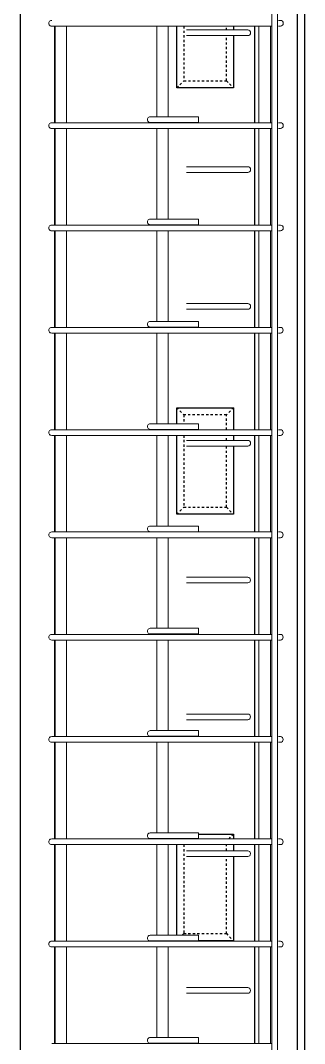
# Model space of a CAD drawing. Header units: millimetres. Extents: x -12508 to 11584, y -2169 to 13538.
# Drawn here: x -4955 to -4555, y 170 to 1610 of the extents above; entities that cross this region are included whole.
import ezdxf

# ---------------------------------------------------------------- set-up
doc = ezdxf.new("R2010")
doc.units = ezdxf.units.MM
doc.linetypes.add('Dash', pattern=[6.36, 3.18, -3.18])
for name, color, linetype, lineweight in [('A-WALL', 113, 'Continuous', 25), ('A-WALL-HDLN', 110, 'Dash', 25), ('S-COLS', 52, 'Continuous', 18), ('S-RBAR', 171, 'Continuous', 18)]:
    doc.layers.add(name, color=color, linetype=linetype, lineweight=lineweight)

msp = doc.modelspace()

# ---------------------------------------------------------------- linework, layer by layer
at = {"layer": 'A-WALL'}
for p, q in [((-4564.7, -1395.2), (-4564.6, 3660.3)), ((-4554.6, 3650.3), (-4554.7, -1395.2)), ((-4954.7, -1395.2), (-4954.6, 3039.8)), ((-4734.6, 1514.8), (-4734.6, 1601.6)), ((-4654.6, 1601.6), (-4654.6, 1596.3)), ((-4624.6, 1465.7), (-4624.6, 1601.6)), ((-4654.6, 1588.3), (-4654.6, 1514.8)), ((-4654.6, 1514.8), (-4734.6, 1514.8)), ((-4624.6, 1321.7), (-4624.6, 1457.7)), ((-4624.6, 1177.8), (-4624.6, 1313.7)), ((-4624.7, 1033.8), (-4624.6, 1169.8)), ((-4734.7, 1042.3), (-4734.7, 1064.8)), ((-4734.7, 1064.8), (-4654.6, 1064.8)), ((-4654.6, 1064.8), (-4654.6, 1033.8)), ((-4734.7, 914.8), (-4734.7, 1025.8)), ((-4654.6, 1025.8), (-4654.6, 1018.8)), ((-4624.7, 889.9), (-4624.7, 1025.8)), ((-4654.6, 1010.8), (-4654.6, 914.8)), ((-4654.7, 914.8), (-4734.7, 914.8)), ((-4624.7, 745.9), (-4624.7, 881.9)), ((-4624.7, 602), (-4624.7, 737.9)), ((-4624.7, 458), (-4624.7, 594)), ((-4703.8, 464.8), (-4654.7, 464.8)), ((-4654.7, 464.8), (-4654.7, 458)), ((-4734.7, 322.5), (-4734.7, 450)), ((-4654.7, 450), (-4654.7, 441.3)), ((-4624.7, 314.1), (-4624.7, 450)), ((-4654.7, 433.3), (-4654.7, 314.8)), ((-4654.7, 314.8), (-4703.8, 314.8)), ((-4624.7, 170.1), (-4624.7, 306.1))]:
    msp.add_line(p, q, dxfattribs=at)
at = {"layer": 'A-WALL-HDLN'}
for p, q in [((-4724.6, 1601.6), (-4724.6, 1524.8)), ((-4664.6, 1596.3), (-4664.6, 1601.6)), ((-4664.6, 1524.8), (-4664.6, 1588.3)), ((-4734.6, 1514.8), (-4724.6, 1524.8)), ((-4724.6, 1524.8), (-4664.6, 1524.8)), ((-4664.6, 1524.8), (-4654.6, 1514.8)), ((-4734.7, 1064.8), (-4724.6, 1054.8)), ((-4664.6, 1054.8), (-4724.6, 1054.8)), ((-4724.6, 1054.8), (-4724.6, 1042.3)), ((-4654.6, 1064.8), (-4664.6, 1054.8)), ((-4664.6, 1033.8), (-4664.6, 1054.8)), ((-4724.6, 1025.8), (-4724.6, 924.8)), ((-4664.6, 1018.8), (-4664.6, 1025.8)), ((-4664.6, 924.8), (-4664.6, 1010.8)), ((-4734.7, 914.8), (-4724.6, 924.8)), ((-4724.6, 924.8), (-4664.6, 924.8)), ((-4664.6, 924.8), (-4654.7, 914.8)), ((-4654.7, 464.8), (-4661.5, 458)), ((-4724.7, 450), (-4724.7, 324.8)), ((-4664.7, 441.3), (-4664.7, 450)), ((-4664.7, 324.8), (-4664.7, 433.3)), ((-4727, 322.5), (-4724.7, 324.8)), ((-4724.7, 324.8), (-4664.7, 324.8)), ((-4664.7, 324.8), (-4654.7, 314.8))]:
    msp.add_line(p, q, dxfattribs=at)
at = {"layer": 'S-COLS'}
for p, q in [((-4954.7, -1395.2), (-4954.6, 3039.8)), ((-4734.6, 1601.6), (-4734.6, 1514.8)), ((-4654.6, 1596.3), (-4654.6, 1601.6)), ((-4654.6, 1514.8), (-4654.6, 1588.3)), ((-4734.6, 1514.8), (-4654.6, 1514.8)), ((-4654.6, 1064.8), (-4734.7, 1064.8)), ((-4734.7, 1064.8), (-4734.7, 1042.3)), ((-4654.6, 1033.8), (-4654.6, 1064.8)), ((-4734.7, 1025.8), (-4734.7, 914.8)), ((-4654.6, 1018.8), (-4654.6, 1025.8)), ((-4654.6, 914.8), (-4654.6, 1010.8)), ((-4734.7, 914.8), (-4654.7, 914.8)), ((-4654.7, 464.8), (-4703.8, 464.8)), ((-4654.7, 458), (-4654.7, 464.8)), ((-4734.7, 450), (-4734.7, 322.5)), ((-4654.7, 441.3), (-4654.7, 450)), ((-4654.7, 314.8), (-4654.7, 433.3)), ((-4703.8, 314.8), (-4654.7, 314.8))]:
    msp.add_line(p, q, dxfattribs=at)
at = {"layer": 'S-RBAR'}
for p, q in [((-4600.7, -1365.2), (-4600.6, 3629.8)), ((-4592.7, -1365.2), (-4592.6, 3629.8)), ((-4906.5, 1465.7), (-4906.5, 1601.7)), ((-4905.6, 1465.7), (-4905.6, 1601.7)), ((-4608.6, 1601.7), (-4890.6, 1601.7)), ((-4889.6, 1465.7), (-4889.6, 1601.7)), ((-4762.6, 1474.1), (-4762.6, 1601.7)), ((-4746.6, 1474.1), (-4746.6, 1601.7)), ((-4619, 1465.7), (-4619, 1601.7)), ((-4618.8, 1465.7), (-4618.8, 1601.7)), ((-4602.8, 1465.7), (-4602.8, 1601.7)), ((-4700.8, 1596.3), (-4654.6, 1596.3)), ((-4700.8, 1588.3), (-4654.6, 1588.3)), ((-4737.7, 1474.1), (-4703.8, 1474.1)), ((-4703.8, 1466.1), (-4703.8, 1474.1)), ((-4906.5, 1321.7), (-4906.5, 1457.7)), ((-4905.6, 1321.7), (-4905.6, 1457.7)), ((-4608.6, 1465.7), (-4890.6, 1465.7)), ((-4608.6, 1457.7), (-4890.6, 1457.7)), ((-4889.6, 1321.7), (-4889.6, 1457.7)), ((-4762.6, 1330.2), (-4762.6, 1457.7)), ((-4746.6, 1330.2), (-4746.6, 1457.7)), ((-4737.7, 1466.1), (-4703.8, 1466.1)), ((-4619, 1321.7), (-4619, 1457.7)), ((-4618.8, 1321.7), (-4618.8, 1457.7)), ((-4602.8, 1321.7), (-4602.8, 1457.7)), ((-4700.8, 1403.8), (-4654.6, 1403.8)), ((-4700.8, 1395.8), (-4654.6, 1395.8)), ((-4737.7, 1330.2), (-4703.8, 1330.2)), ((-4703.8, 1322.2), (-4703.8, 1330.2)), ((-4906.5, 1177.8), (-4906.5, 1313.7)), ((-4905.6, 1177.8), (-4905.6, 1313.7)), ((-4608.6, 1321.7), (-4890.6, 1321.7)), ((-4608.6, 1313.7), (-4890.6, 1313.7)), ((-4889.6, 1177.8), (-4889.6, 1313.7)), ((-4762.6, 1186.3), (-4762.6, 1313.7)), ((-4746.6, 1186.3), (-4746.6, 1313.7)), ((-4737.7, 1322.2), (-4703.8, 1322.2)), ((-4619, 1177.8), (-4619, 1313.7)), ((-4618.8, 1177.8), (-4618.8, 1313.7)), ((-4602.8, 1177.8), (-4602.8, 1313.7)), ((-4700.8, 1211.3), (-4654.6, 1211.3)), ((-4700.8, 1203.3), (-4654.6, 1203.3)), ((-4737.7, 1186.2), (-4703.8, 1186.2)), ((-4703.8, 1178.2), (-4703.8, 1186.2)), ((-4906.5, 1033.8), (-4906.5, 1169.8)), ((-4905.6, 1033.8), (-4905.6, 1169.8)), ((-4608.6, 1177.8), (-4890.6, 1177.8)), ((-4608.6, 1169.8), (-4890.6, 1169.8)), ((-4889.6, 1033.8), (-4889.6, 1169.8)), ((-4762.7, 1042.3), (-4762.6, 1169.8)), ((-4746.7, 1042.3), (-4746.6, 1169.8)), ((-4737.7, 1178.2), (-4703.8, 1178.2)), ((-4619, 1033.8), (-4619, 1169.8)), ((-4618.8, 1033.8), (-4618.8, 1169.8)), ((-4602.8, 1033.8), (-4602.8, 1169.8)), ((-4737.7, 1042.3), (-4703.8, 1042.3)), ((-4703.8, 1034.3), (-4703.8, 1042.3)), ((-4906.5, 889.9), (-4906.5, 1025.8)), ((-4905.6, 889.9), (-4905.6, 1025.8)), ((-4608.7, 1033.8), (-4890.7, 1033.8)), ((-4608.7, 1025.8), (-4890.7, 1025.8)), ((-4889.6, 889.9), (-4889.6, 1025.8)), ((-4762.7, 898.3), (-4762.7, 1025.8)), ((-4746.7, 898.3), (-4746.7, 1025.8)), ((-4737.7, 1034.3), (-4703.8, 1034.3)), ((-4619, 889.9), (-4619, 1025.8)), ((-4618.8, 889.9), (-4618.8, 1025.8)), ((-4602.8, 889.9), (-4602.8, 1025.8)), ((-4700.8, 1018.8), (-4654.7, 1018.8)), ((-4700.8, 1010.8), (-4654.7, 1010.8)), ((-4737.7, 898.3), (-4703.8, 898.3)), ((-4703.8, 890.3), (-4703.8, 898.3)), ((-4906.5, 745.9), (-4906.5, 881.9)), ((-4905.6, 745.9), (-4905.6, 881.9)), ((-4608.7, 889.9), (-4890.7, 889.9)), ((-4608.7, 881.9), (-4890.7, 881.9)), ((-4889.6, 745.9), (-4889.6, 881.9)), ((-4762.7, 754.4), (-4762.7, 881.9)), ((-4746.7, 754.4), (-4746.7, 881.9)), ((-4737.7, 890.3), (-4703.8, 890.3)), ((-4619, 745.9), (-4619, 881.9)), ((-4618.8, 745.9), (-4618.8, 881.9)), ((-4602.8, 745.9), (-4602.8, 881.9)), ((-4700.8, 826.3), (-4654.7, 826.3)), ((-4700.8, 818.3), (-4654.7, 818.3)), ((-4737.7, 754.4), (-4703.8, 754.4)), ((-4703.8, 746.4), (-4703.8, 754.4)), ((-4906.5, 602), (-4906.5, 737.9)), ((-4905.6, 602), (-4905.6, 737.9)), ((-4608.7, 745.9), (-4890.7, 745.9)), ((-4608.7, 737.9), (-4890.7, 737.9)), ((-4889.6, 602), (-4889.6, 737.9)), ((-4762.7, 610.4), (-4762.7, 737.9)), ((-4746.7, 610.4), (-4746.7, 737.9)), ((-4737.7, 746.4), (-4703.8, 746.4)), ((-4619, 602), (-4619, 737.9)), ((-4618.8, 602), (-4618.8, 737.9)), ((-4602.8, 602), (-4602.8, 737.9)), ((-4700.8, 633.8), (-4654.7, 633.8)), ((-4700.8, 625.8), (-4654.7, 625.8)), ((-4737.7, 610.4), (-4703.8, 610.4)), ((-4703.8, 602.4), (-4703.8, 610.4)), ((-4906.5, 458), (-4906.5, 594)), ((-4905.6, 458), (-4905.6, 594)), ((-4608.7, 602), (-4890.7, 602)), ((-4608.7, 594), (-4890.7, 594)), ((-4889.6, 458), (-4889.6, 594)), ((-4762.7, 466.5), (-4762.7, 594)), ((-4746.7, 466.5), (-4746.7, 594)), ((-4737.7, 602.4), (-4703.8, 602.4)), ((-4619, 458), (-4619, 594)), ((-4618.8, 458), (-4618.8, 594)), ((-4602.8, 458), (-4602.8, 594)), ((-4737.7, 466.5), (-4703.8, 466.5)), ((-4703.8, 458.5), (-4703.8, 466.5)), ((-4906.5, 314.1), (-4906.5, 450)), ((-4905.6, 314.1), (-4905.6, 450)), ((-4608.7, 458), (-4890.7, 458)), ((-4608.7, 450), (-4890.7, 450)), ((-4889.6, 314.1), (-4889.6, 450)), ((-4762.7, 322.5), (-4762.7, 450)), ((-4746.7, 322.5), (-4746.7, 450)), ((-4737.7, 458.5), (-4703.8, 458.5)), ((-4619, 314.1), (-4619, 450)), ((-4618.8, 314.1), (-4618.8, 450)), ((-4602.8, 314.1), (-4602.8, 450)), ((-4700.8, 441.3), (-4654.7, 441.3)), ((-4700.8, 433.3), (-4654.7, 433.3)), ((-4737.7, 322.5), (-4703.8, 322.5)), ((-4703.8, 314.5), (-4703.8, 322.5)), ((-4906.5, 170.1), (-4906.5, 306.1)), ((-4905.6, 170.1), (-4905.6, 306.1)), ((-4608.7, 314.1), (-4890.7, 314.1)), ((-4608.7, 306.1), (-4890.7, 306.1)), ((-4889.6, 170.1), (-4889.6, 306.1)), ((-4762.7, 178.6), (-4762.7, 306.1)), ((-4746.7, 178.6), (-4746.7, 306.1)), ((-4737.7, 314.5), (-4703.8, 314.5)), ((-4619, 170.1), (-4619, 306.1)), ((-4618.8, 170.1), (-4618.8, 306.1)), ((-4602.8, 170.1), (-4602.8, 306.1)), ((-4700.8, 248.8), (-4654.7, 248.8)), ((-4700.8, 240.8), (-4654.7, 240.8)), ((-4737.7, 178.6), (-4703.8, 178.6)), ((-4703.8, 170.6), (-4703.8, 178.6)), ((-4608.7, 170.1), (-4890.7, 170.1)), ((-4737.7, 170.6), (-4703.8, 170.6))]:
    msp.add_line(p, q, dxfattribs=at)
for centre, start, end in [((-4910.7, 1605.7), 89.9997, 269.9997), ((-4910.7, 1605.7), 89.9997, 269.9997), ((-4588.6, 1605.7), 269.9997, 89.9997), ((-4634.6, 1592.3), 269.9997, 89.9997), ((-4771.9, 1470.1), 89.9997, 269.9997), ((-4910.7, 1461.7), 89.9997, 269.9997), ((-4910.7, 1461.7), 89.9997, 269.9997), ((-4588.6, 1461.7), 269.9997, 89.9997), ((-4634.6, 1399.8), 269.9997, 89.9997), ((-4771.9, 1326.2), 89.9997, 269.9997), ((-4910.7, 1317.7), 89.9997, 269.9997), ((-4910.7, 1317.7), 89.9997, 269.9997), ((-4588.6, 1317.7), 269.9997, 89.9997), ((-4634.6, 1207.3), 269.9997, 89.9997), ((-4771.9, 1182.2), 89.9997, 269.9997), ((-4910.7, 1173.8), 89.9997, 269.9997), ((-4910.7, 1173.8), 89.9997, 269.9997), ((-4588.7, 1173.8), 269.9997, 89.9997), ((-4771.9, 1038.3), 89.9997, 269.9997), ((-4910.7, 1029.8), 89.9997, 269.9997), ((-4910.7, 1029.8), 89.9997, 269.9997), ((-4588.7, 1029.8), 269.9997, 89.9997), ((-4634.6, 1014.8), 269.9997, 89.9997), ((-4771.9, 894.3), 89.9997, 269.9997), ((-4910.7, 885.9), 89.9997, 269.9997), ((-4910.7, 885.9), 89.9997, 269.9997), ((-4588.7, 885.9), 269.9997, 89.9997), ((-4634.7, 822.3), 269.9997, 89.9997), ((-4771.9, 750.4), 89.9997, 269.9997), ((-4910.7, 741.9), 89.9997, 269.9997), ((-4910.7, 741.9), 89.9997, 269.9997), ((-4588.7, 741.9), 269.9997, 89.9997), ((-4634.7, 629.8), 269.9997, 89.9997), ((-4771.9, 606.4), 89.9997, 269.9997), ((-4910.7, 598), 89.9997, 269.9997), ((-4910.7, 598), 89.9997, 269.9997), ((-4588.7, 598), 269.9997, 89.9997), ((-4771.9, 462.5), 89.9997, 269.9997), ((-4910.7, 454), 89.9997, 269.9997), ((-4910.7, 454), 89.9997, 269.9997), ((-4588.7, 454), 269.9997, 89.9997), ((-4634.7, 437.3), 269.9997, 89.9997), ((-4771.9, 318.5), 89.9997, 269.9997), ((-4910.7, 310.1), 89.9997, 269.9997), ((-4910.7, 310.1), 89.9997, 269.9997), ((-4588.7, 310.1), 269.9997, 89.9997), ((-4634.7, 244.8), 269.9997, 89.9997), ((-4771.9, 174.6), 89.9997, 269.9997)]:
    msp.add_arc(centre, 4, start, end, dxfattribs=at)
for centre, start_param, end_param in [((-4890.6, 1601.7), 4.712377, 6.283174), ((-4608.6, 1601.7), 4.268082, 4.712377), ((-4608.6, 1609.7), 3.141581, 3.677858), ((-4608.6, 1601.7), 3.141593, 3.677855), ((-4700.8, 1596.3), 4.712377, 6.283174), ((-4700.8, 1588.3), 4.712377, 6.283174), ((-4654.6, 1596.3), 3.141593, 4.712377), ((-4654.6, 1588.3), 3.141581, 4.712366), ((-4751.9, 1474.1), 3.926979, 6.283174), ((-4890.6, 1465.7), 4.712377, 6.283174), ((-4890.6, 1457.7), 4.712377, 6.283174), ((-4751.9, 1466.1), 3.926979, 6.283174), ((-4608.6, 1465.7), 4.268081, 4.712366), ((-4608.6, 1457.7), 4.268082, 4.712377), ((-4608.6, 1465.7), 3.141581, 3.677858), ((-4608.6, 1457.7), 3.141593, 3.677855), ((-4700.8, 1403.8), 4.712377, 6.283174), ((-4654.6, 1403.8), 3.141593, 4.712377), ((-4700.8, 1395.8), 4.712377, 6.283174), ((-4654.6, 1395.8), 3.141581, 4.712366), ((-4751.9, 1330.2), 3.926979, 6.283174), ((-4890.6, 1321.7), 4.712377, 6.283174), ((-4890.6, 1313.7), 4.712377, 6.283174), ((-4751.9, 1322.2), 3.926979, 6.283174), ((-4608.6, 1321.7), 4.268081, 4.712366), ((-4608.6, 1313.7), 4.268082, 4.712377), ((-4608.6, 1321.7), 3.141581, 3.677858), ((-4608.6, 1313.7), 3.141593, 3.677855), ((-4700.8, 1211.3), 4.712377, 6.283174), ((-4654.6, 1211.3), 3.141593, 4.712377), ((-4700.8, 1203.3), 4.712377, 6.283174), ((-4654.6, 1203.3), 3.141581, 4.712366), ((-4751.9, 1186.2), 3.926979, 6.283174), ((-4890.6, 1177.8), 4.712377, 6.283174), ((-4890.6, 1169.8), 4.712377, 6.283174), ((-4751.9, 1178.2), 3.926979, 6.283174), ((-4608.6, 1177.8), 4.268081, 4.712366), ((-4608.6, 1169.8), 4.268082, 4.712377), ((-4608.6, 1177.8), 3.141581, 3.677858), ((-4608.6, 1169.8), 3.141593, 3.677855), ((-4751.9, 1042.3), 3.926979, 6.283174), ((-4890.7, 1033.8), 4.712377, 6.283174), ((-4890.7, 1025.8), 4.712377, 6.283174), ((-4751.9, 1034.3), 3.926979, 6.283174), ((-4608.7, 1025.8), 4.268082, 4.712377), ((-4608.7, 1033.8), 4.268081, 4.712366), ((-4608.7, 1033.8), 3.141581, 3.677858), ((-4608.7, 1025.8), 3.141593, 3.677855), ((-4700.8, 1018.8), 4.712377, 6.283174), ((-4700.8, 1010.8), 4.712377, 6.283174), ((-4654.7, 1018.8), 3.141593, 4.712377), ((-4654.7, 1010.8), 3.141581, 4.712366), ((-4751.9, 898.3), 3.926979, 6.283174), ((-4890.7, 889.9), 4.712377, 6.283174), ((-4890.7, 881.9), 4.712377, 6.283174), ((-4751.9, 890.3), 3.926979, 6.283174), ((-4608.7, 889.9), 4.268081, 4.712366), ((-4608.7, 881.9), 4.268082, 4.712377), ((-4608.7, 889.9), 3.141581, 3.677858), ((-4608.7, 881.9), 3.141593, 3.677855), ((-4700.8, 826.3), 4.712377, 6.283174), ((-4654.7, 826.3), 3.141593, 4.712377), ((-4700.8, 818.3), 4.712377, 6.283174), ((-4654.7, 818.3), 3.141581, 4.712366), ((-4751.9, 754.4), 3.926979, 6.283174), ((-4890.7, 745.9), 4.712377, 6.283174), ((-4890.7, 737.9), 4.712377, 6.283174), ((-4751.9, 746.4), 3.926979, 6.283174), ((-4608.7, 745.9), 4.268081, 4.712366), ((-4608.7, 737.9), 4.268082, 4.712377), ((-4608.7, 745.9), 3.141581, 3.677858), ((-4608.7, 737.9), 3.141593, 3.677855), ((-4700.8, 633.8), 4.712377, 6.283174), ((-4654.7, 633.8), 3.141593, 4.712377), ((-4700.8, 625.8), 4.712377, 6.283174), ((-4654.7, 625.8), 3.141581, 4.712366), ((-4751.9, 610.4), 3.926979, 6.283174), ((-4890.7, 602), 4.712377, 6.283174), ((-4890.7, 594), 4.712377, 6.283174), ((-4751.9, 602.4), 3.926979, 6.283174), ((-4608.7, 602), 4.268081, 4.712366), ((-4608.7, 594), 4.268082, 4.712377), ((-4608.7, 602), 3.141581, 3.677858), ((-4608.7, 594), 3.141593, 3.677855), ((-4751.9, 466.5), 3.926979, 6.283174), ((-4890.7, 458), 4.712377, 6.283174), ((-4890.7, 450), 4.712377, 6.283174), ((-4751.9, 458.5), 3.926979, 6.283174), ((-4608.7, 458), 4.268081, 4.712366), ((-4608.7, 450), 4.268082, 4.712377), ((-4608.7, 458), 3.141581, 3.677858), ((-4608.7, 450), 3.141593, 3.677855), ((-4700.8, 441.3), 4.712377, 6.283174), ((-4700.8, 433.3), 4.712377, 6.283174), ((-4654.7, 441.3), 3.141593, 4.712377), ((-4654.7, 433.3), 3.141581, 4.712366), ((-4751.9, 322.5), 3.926979, 6.283174), ((-4890.7, 314.1), 4.712377, 6.283174), ((-4890.7, 306.1), 4.712377, 6.283174), ((-4751.9, 314.5), 3.926979, 6.283174), ((-4608.7, 314.1), 4.268081, 4.712366), ((-4608.7, 306.1), 4.268082, 4.712377), ((-4608.7, 314.1), 3.141581, 3.677858), ((-4608.7, 306.1), 3.141593, 3.677855), ((-4700.8, 248.8), 4.712377, 6.283174), ((-4654.7, 248.8), 3.141593, 4.712377), ((-4700.8, 240.8), 4.712377, 6.283174), ((-4654.7, 240.8), 3.141581, 4.712366), ((-4751.9, 178.6), 3.926979, 6.283174), ((-4890.7, 170.1), 4.712377, 6.283174), ((-4751.9, 170.6), 3.926979, 6.283174), ((-4608.7, 170.1), 4.268081, 4.712366)]:
    msp.add_ellipse(centre, major_axis=(-20, 0), ratio=0.00001, start_param=start_param, end_param=end_param, dxfattribs=at)

doc.saveas('drawing.dxf')
